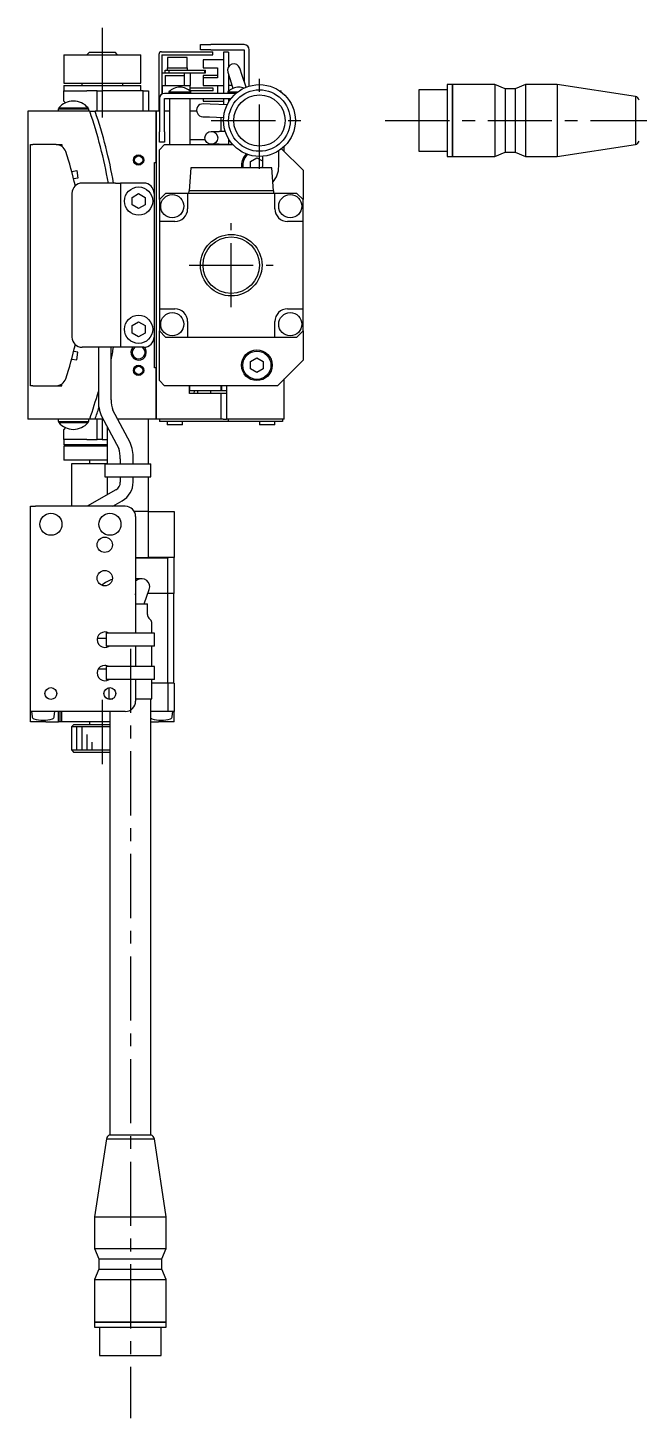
# Model space of a CAD drawing. Extents: x -289 to 423, y 17 to 514.
# Drawn here: x 63.6 to 182.7, y 170.5 to 441.6 of the extents above; entities that cross this region are included whole.
import ezdxf

# ---------------------------------------------------------------- set-up
doc = ezdxf.new("R2010")
doc.units = 0
doc.header["$LTSCALE"] = 10
doc.linetypes.add('CENTER', pattern=[2, 1.25, -0.25, 0.25, -0.25])
doc.layers.add('1', color=7, linetype='CONTINUOUS')

msp = doc.modelspace()

# ---------------------------------------------------------------- linework, layer by layer
at = {"layer": '1', "color": 4, "linetype": 'CENTER'}
for p, q in [((78.058557, 441.560211), (78.058557, 423.53845)), ((108.708557, 414.087062), (108.708557, 432.88706)), ((99.308558, 423.487061), (118.108556, 423.487061)), ((133.234816, 423.487061), (279.29783, 423.487061)), ((103.208557, 387.087061), (103.208557, 403.487061)), ((95.008557, 395.287061), (111.408557, 395.287061)), ((83.558557, 320.537062), (83.558557, 170.537062)), ((78.058557, 310.537062), (78.058557, 295.537062))]:
    msp.add_line(p, q, dxfattribs=at)
at = {"layer": '1', "color": 7, "linetype": 'CONTINUOUS'}
for p, q in [((75.558557, 436.787061), (75.058557, 436.287061)), ((75.558557, 436.787061), (80.558557, 436.787061)), ((81.058557, 436.287061), (80.558557, 436.787061)), ((89.108557, 436.387061), (89.108557, 425.287061)), ((89.108557, 436.387061), (89.108557, 425.287061)), ((89.608557, 436.887061), (94.120184, 436.887061)), ((89.608557, 436.887061), (94.120184, 436.887061)), ((94.120184, 436.887061), (96.017585, 436.887061)), ((94.120184, 436.887061), (96.017585, 436.887061)), ((96.017585, 436.887061), (99.608557, 436.887061)), ((96.017585, 436.887061), (99.608557, 436.887061)), ((97.208557, 437.287061), (97.208557, 438.287061)), ((97.208557, 438.287061), (99.208557, 438.287061)), ((97.208557, 437.287061), (97.208557, 438.287061)), ((97.208557, 438.287061), (99.208557, 438.287061)), ((99.208557, 437.287061), (97.208557, 437.287061)), ((99.208557, 437.287061), (97.208557, 437.287061)), ((105.708557, 438.287061), (99.208557, 438.287061)), ((105.708557, 438.287061), (99.208557, 438.287061)), ((99.208557, 437.287061), (105.708557, 437.287061)), ((99.208557, 437.287061), (105.708557, 437.287061)), ((99.608557, 436.287061), (99.608557, 436.887061)), ((99.608557, 436.287061), (99.608557, 436.887061)), ((101.708557, 436.787061), (101.708557, 428.787061)), ((102.708557, 436.787061), (101.708557, 436.787061)), ((102.708557, 436.787061), (101.708557, 436.787061)), ((101.708557, 436.787061), (101.708557, 428.787061)), ((102.708557, 436.787061), (102.708557, 434.037061)), ((102.708557, 436.787061), (102.708557, 434.037061)), ((105.708557, 437.287061), (105.708557, 431.176779)), ((105.708557, 437.287061), (105.708557, 431.176779)), ((106.708557, 430.195264), (106.708557, 437.287061)), ((106.708557, 430.195264), (106.708557, 437.287061)), ((70.558557, 436.287061), (85.558557, 436.287061)), ((70.558557, 436.287061), (70.558557, 430.787061)), ((85.558557, 430.787061), (85.558557, 436.287061)), ((89.708557, 436.287061), (94.120184, 436.287061)), ((89.708557, 436.287061), (89.708557, 429.287061)), ((89.708557, 436.287061), (94.120184, 436.287061)), ((89.708557, 436.287061), (89.708557, 429.287061)), ((90.708557, 433.787061), (94.708557, 433.787061)), ((90.708557, 433.787061), (90.708557, 433.287061)), ((94.608557, 435.787061), (90.808557, 435.787061)), ((90.808557, 435.787061), (90.808557, 433.787061)), ((94.120184, 436.287061), (96.017585, 436.287061)), ((94.120184, 436.287061), (96.017585, 436.287061)), ((94.608557, 433.787061), (94.608557, 435.787061)), ((94.708557, 433.287061), (94.708557, 433.787061)), ((96.017585, 436.287061), (99.608557, 436.287061)), ((96.017585, 436.287061), (99.608557, 436.287061)), ((101.708557, 435.287061), (97.708557, 435.287061)), ((97.708557, 435.287061), (97.708557, 433.787061)), ((101.708557, 435.287061), (97.708557, 435.287061)), ((97.708557, 435.287061), (97.708557, 433.787061)), ((97.708557, 433.787061), (100.508557, 433.787061)), ((97.708557, 433.787061), (100.508557, 433.787061)), ((100.508557, 433.787061), (100.508557, 431.787061)), ((100.508557, 433.787061), (100.508557, 431.787061)), ((105.360903, 432.246748), (104.897378, 433.673332)), ((89.708557, 432.787061), (94.062432, 432.787061)), ((89.708557, 432.787061), (94.062432, 432.787061)), ((90.308557, 432.287061), (94.108557, 432.287061)), ((90.308557, 432.287061), (94.108557, 432.287061)), ((90.308557, 432.287061), (90.308557, 430.287061)), ((90.308557, 432.287061), (90.308557, 430.287061)), ((90.360567, 432.787061), (90.360567, 433.287061)), ((90.360567, 433.287061), (91.093768, 433.287061)), ((91.093768, 432.787061), (91.093768, 433.287061)), ((91.093768, 433.287061), (98.055421, 433.287061)), ((94.062432, 432.787061), (94.130131, 432.787061)), ((94.062432, 432.787061), (94.062432, 432.287061)), ((94.062432, 432.787061), (94.062432, 432.287061)), ((94.062432, 432.787061), (94.130131, 432.787061)), ((94.108557, 430.287061), (94.108557, 432.287061)), ((94.108557, 430.287061), (94.108557, 432.287061)), ((94.130131, 432.787061), (98.055421, 432.787061)), ((95.208557, 432.787061), (95.208557, 430.287061)), ((95.208557, 432.787061), (95.208557, 430.287061)), ((97.708557, 432.287061), (97.708557, 431.787061)), ((97.708557, 432.287061), (97.708557, 431.787061)), ((100.508557, 432.287061), (97.708557, 432.287061)), ((100.508557, 432.287061), (97.708557, 432.287061)), ((97.708557, 431.787061), (97.708557, 430.287061)), ((100.508557, 431.787061), (97.708557, 431.787061)), ((97.708557, 431.787061), (97.708557, 430.287061)), ((100.508557, 431.787061), (97.708557, 431.787061)), ((98.055421, 432.787061), (98.055421, 433.287061)), ((98.055421, 433.287061), (98.212214, 433.287061)), ((98.055421, 432.787061), (98.212214, 432.787061)), ((98.212214, 432.787061), (98.212214, 433.287061)), ((102.519737, 432.90079), (102.983262, 431.474205)), ((102.708557, 432.31966), (102.708557, 429.223129)), ((102.708557, 432.31966), (102.708557, 429.223129)), ((102.983262, 431.474205), (103.543036, 429.751398)), ((106.096891, 429.981611), (105.360903, 432.246748)), ((70.558557, 430.787061), (85.558557, 430.787061)), ((70.558557, 430.287061), (85.558557, 430.287061)), ((70.558557, 430.287061), (70.558557, 429.287061)), ((70.558557, 427.287061), (70.558557, 429.287061)), ((70.558557, 429.287061), (75.058557, 429.287061)), ((74.058557, 430.787061), (74.058557, 430.287061)), ((77.058557, 429.287061), (75.058557, 429.287061)), ((77.058557, 425.287061), (77.058557, 429.287061)), ((77.058557, 429.287061), (78.058557, 429.287061)), ((78.058557, 429.287061), (78.058557, 425.287061)), ((86.058557, 429.287061), (78.058557, 429.287061)), ((82.058557, 430.287061), (82.058557, 430.787061)), ((85.558557, 429.287061), (85.558557, 430.287061)), ((86.058557, 425.287061), (86.058557, 429.287061)), ((86.058557, 429.287061), (87.058557, 429.287061)), ((87.058557, 429.287061), (87.058557, 425.287061)), ((89.708557, 430.287061), (89.758557, 430.287061)), ((89.708557, 430.287061), (89.758557, 430.287061)), ((89.708557, 429.287061), (89.708557, 428.653086)), ((89.708557, 429.287061), (89.708557, 428.653086)), ((89.758557, 430.287061), (95.208557, 430.287061)), ((89.758557, 430.287061), (95.208557, 430.287061)), ((89.758557, 430.287061), (89.758557, 428.68009)), ((89.758557, 430.287061), (89.758557, 428.68009)), ((104.135813, 428.787061), (90.208557, 428.787061)), ((104.135813, 428.787061), (90.208557, 428.787061)), ((91.058557, 429.079309), (95.358557, 429.079309)), ((91.058557, 429.079309), (95.358557, 429.079309)), ((91.058557, 429.079309), (91.058557, 428.787061)), ((91.058557, 429.079309), (91.058557, 428.787061)), ((95.208557, 429.223129), (95.208557, 430.287061)), ((95.208557, 429.223129), (95.208557, 430.287061)), ((99.708557, 429.787061), (95.208557, 429.787061)), ((99.708557, 429.287061), (95.208557, 429.287061)), ((95.358557, 428.787061), (95.358557, 429.079309)), ((95.358557, 428.787061), (95.358557, 429.079309)), ((97.708557, 430.287061), (101.708557, 430.287061)), ((97.708557, 430.287061), (101.708557, 430.287061)), ((99.708557, 429.287061), (99.708557, 429.787061)), ((100.508557, 430.287061), (100.508557, 428.787061)), ((100.508557, 430.287061), (100.508557, 428.787061)), ((102.558557, 429.079309), (104.498242, 429.079309)), ((102.558557, 429.079309), (104.498242, 429.079309)), ((102.558557, 429.079309), (102.558557, 428.787061)), ((102.558557, 429.079309), (102.558557, 428.787061)), ((103.368989, 430.287061), (102.708557, 430.287061)), ((103.368989, 430.287061), (102.708557, 430.287061)), ((112.627739, 429.287061), (112.958557, 429.287061)), ((112.627739, 429.287061), (112.958557, 429.287061)), ((112.958557, 429.049209), (112.958557, 429.287061)), ((112.958557, 429.049209), (112.958557, 429.287061)), ((139.773325, 429.487059), (139.773325, 417.487063)), ((145.273326, 429.487059), (139.773325, 429.487059)), ((145.273326, 430.48706), (145.273326, 416.487062)), ((146.273328, 430.48706), (145.273326, 430.48706)), ((146.273328, 430.48706), (146.273328, 416.487062)), ((146.323328, 430.48706), (146.273328, 430.43706)), ((146.323328, 430.48706), (146.323328, 416.487062)), ((154.580328, 430.48706), (146.323328, 430.48706)), ((154.580328, 430.48706), (154.580328, 416.487062)), ((156.580328, 429.637061), (154.580328, 430.48706)), ((156.580328, 429.637061), (156.580328, 417.337061)), ((158.580328, 429.637061), (156.580328, 429.637061)), ((160.580328, 430.48706), (158.580328, 429.637061)), ((158.580328, 429.637061), (158.580328, 417.337061)), ((160.580328, 430.48706), (160.580328, 416.487062)), ((166.773327, 430.48706), (160.580328, 430.48706)), ((166.773327, 430.48706), (166.773327, 416.487062)), ((182.00731, 428.171387), (166.773327, 430.48706)), ((69.448557, 425.787061), (75.448557, 425.787061)), ((69.448557, 425.787061), (69.448557, 425.287061)), ((69.448557, 425.787061), (69.448557, 425.287061)), ((69.448557, 425.787061), (69.448557, 425.287061)), ((69.448558, 425.787061), (69.448558, 425.287061)), ((69.598557, 425.946616), (75.298557, 425.946616)), ((69.598557, 425.946616), (69.598557, 425.787061)), ((69.598557, 425.946616), (69.598557, 425.787061)), ((69.598557, 425.946616), (69.598557, 425.787061)), ((69.598558, 425.946616), (69.598558, 425.787061)), ((70.558557, 427.287061), (70.898772, 426.946847)), ((75.298557, 425.787061), (75.298557, 425.946616)), ((75.298558, 425.787061), (75.298558, 425.946616)), ((75.448557, 425.287061), (75.448557, 425.787061)), ((75.448558, 425.287061), (75.448558, 425.787061)), ((89.208557, 427.787061), (89.208557, 421.287061)), ((89.208557, 427.787061), (89.208557, 421.287061)), ((90.208557, 421.287061), (90.208557, 427.787061)), ((90.208557, 421.287061), (90.208557, 427.787061)), ((90.208557, 427.787061), (103.184973, 427.787061)), ((90.208557, 427.787061), (103.184973, 427.787061)), ((91.208557, 427.787061), (91.208557, 418.787061)), ((95.208557, 418.787061), (95.208557, 427.787061)), ((97.708557, 427.787061), (97.708557, 427.287061)), ((97.708557, 427.787061), (97.708557, 427.287061)), ((97.708557, 427.287061), (101.708557, 427.287061)), ((97.708557, 427.287061), (101.708557, 427.287061)), ((99.093384, 426.689464), (97.752182, 426.7363)), ((102.425538, 426.573102), (99.093384, 426.689464)), ((101.708557, 427.787061), (101.708557, 426.59814)), ((101.708557, 427.787061), (101.708557, 426.59814)), ((102.708557, 427.787061), (102.708557, 427.09261)), ((182.00731, 428.171387), (182.00731, 418.802736)), ((63.558557, 425.287061), (63.558557, 418.287066)), ((75.629817, 425.287061), (63.558557, 425.287061)), ((75.629817, 425.287061), (76.686962, 425.287061)), ((88.558557, 425.287061), (76.686962, 425.287061)), ((88.558557, 422.287061), (88.558557, 425.287061)), ((89.208557, 425.287061), (88.558557, 425.287061)), ((88.558557, 425.287061), (88.558557, 422.287061)), ((91.208557, 425.287061), (90.208557, 425.287061)), ((96.474661, 425.287061), (95.208557, 425.287061)), ((97.664933, 424.237823), (99.006136, 424.190987)), ((99.006136, 424.190987), (101.735068, 424.09569)), ((101.279646, 421.358835), (101.279646, 424.111594)), ((88.558557, 418.287061), (88.558557, 422.287061)), ((88.558557, 422.287061), (88.558557, 418.287061)), ((89.208557, 419.287061), (89.208557, 421.287061)), ((89.208557, 419.287061), (89.208557, 421.287061)), ((90.208557, 421.287061), (90.208557, 419.287061)), ((90.208557, 421.287061), (90.208557, 419.287061)), ((99.330168, 421.358835), (100.830168, 421.358835)), ((102.039926, 421.358835), (100.830168, 421.358835)), ((63.558557, 418.287066), (63.558557, 409.787066)), ((64.058557, 371.787061), (64.058557, 418.787061)), ((64.058557, 418.787061), (64.558557, 418.787061)), ((64.058557, 371.787061), (64.058557, 418.787061)), ((64.058557, 418.787061), (64.558557, 418.787061)), ((69.070184, 418.787061), (64.558557, 418.787061)), ((69.070184, 418.787061), (64.558557, 418.787061)), ((69.070184, 418.787061), (70.158557, 418.787061)), ((69.070184, 418.787061), (70.158557, 418.787061)), ((70.158557, 418.787061), (70.158557, 418.46499)), ((70.158557, 418.787061), (70.158557, 418.46499)), ((88.558557, 415.287061), (88.558557, 418.287061)), ((88.558557, 418.287061), (88.558557, 415.287061)), ((90.208557, 419.287061), (89.208557, 419.287061)), ((90.208557, 419.287061), (89.208557, 419.287061)), ((90.208557, 418.787061), (89.208557, 417.787061)), ((89.208557, 408.087061), (89.208557, 417.787061)), ((90.208557, 418.787061), (103.521074, 418.787061)), ((95.208557, 419.787061), (98.122294, 419.787061)), ((98.136735, 419.737061), (95.208557, 419.737061)), ((100.830168, 418.858835), (99.330168, 418.858835)), ((100.830168, 418.858835), (102.708557, 418.858835)), ((101.229635, 418.787061), (101.229635, 418.858835)), ((101.292518, 418.858835), (101.292518, 418.787061)), ((102.314235, 418.858835), (102.314235, 418.787061)), ((102.708557, 419.881512), (102.708557, 418.787061)), ((112.473098, 414.53559), (112.473098, 417.585517)), ((117.208557, 413.787061), (113.021804, 417.973814)), ((113.558557, 417.437061), (113.558557, 418.439538)), ((139.773325, 417.487063), (145.273326, 417.487063)), ((166.773327, 416.487062), (182.00731, 418.802736)), ((88.258557, 415.287061), (88.558557, 415.287061)), ((88.258557, 375.287061), (88.258557, 415.287061)), ((88.558557, 415.287061), (88.558557, 412.787056)), ((106.958557, 415.508749), (108.208557, 416.230437)), ((106.958557, 414.287061), (106.958557, 415.508749)), ((108.208557, 416.230437), (109.273098, 415.615824)), ((109.273098, 416.509864), (109.273098, 414.53559)), ((145.273326, 416.487062), (146.273328, 416.487062)), ((146.273328, 416.537062), (146.323328, 416.487062)), ((146.323328, 416.487062), (154.580328, 416.487062)), ((154.580328, 416.487062), (156.580328, 417.337061)), ((156.580328, 417.337061), (158.580328, 417.337061)), ((158.580328, 417.337061), (160.580328, 416.487062)), ((160.580328, 416.487062), (166.773327, 416.487062)), ((72.125667, 413.581478), (73.094839, 413.717686)), ((73.303599, 412.232284), (72.504513, 412.119979)), ((73.094839, 413.717686), (73.303599, 412.232284)), ((73.094839, 413.717686), (73.303599, 412.232284)), ((88.558557, 412.787056), (88.558557, 409.787066)), ((95.308191, 414.287061), (94.993521, 409.787061)), ((111.108923, 414.287061), (95.308191, 414.287061)), ((111.423594, 409.787061), (111.108923, 414.287061)), ((117.208557, 413.787061), (117.208557, 408.087061)), ((63.558557, 409.787066), (63.558557, 377.787066)), ((72.158557, 409.287061), (72.158557, 381.287061)), ((72.158557, 409.287061), (72.158557, 381.287061)), ((80.658557, 411.287061), (74.158557, 411.287061)), ((80.658557, 411.287061), (74.158557, 411.287061)), ((80.658557, 411.287061), (81.658557, 411.287061)), ((80.658557, 411.287061), (81.658557, 411.287061)), ((81.658557, 411.287061), (81.658557, 379.287061)), ((86.158557, 411.287061), (81.658557, 411.287061)), ((81.658557, 411.287061), (81.658557, 379.287061)), ((86.158557, 411.287061), (81.658557, 411.287061)), ((88.158557, 409.287061), (88.158557, 381.287061)), ((88.158557, 409.287061), (88.158557, 381.287061)), ((88.558557, 409.787066), (88.558557, 380.787056)), ((90.408557, 409.287061), (89.208557, 408.087061)), ((94.708557, 409.287061), (90.408557, 409.287061)), ((94.708557, 409.287061), (94.708557, 406.287061)), ((111.708557, 409.287061), (94.708557, 409.287061)), ((94.958557, 409.287061), (94.993521, 409.787061)), ((111.423594, 409.787061), (94.993521, 409.787061)), ((111.423594, 409.787061), (111.458557, 409.287061)), ((111.708557, 406.287061), (111.708557, 409.287061)), ((116.008557, 409.287061), (111.708557, 409.287061)), ((117.208557, 408.087061), (116.008557, 409.287061)), ((83.908557, 408.508749), (85.158557, 409.230437)), ((83.908557, 408.508749), (85.158557, 409.230437)), ((83.908557, 407.065373), (83.908557, 408.508749)), ((83.908557, 407.065373), (83.908557, 408.508749)), ((85.158557, 406.343685), (83.908557, 407.065373)), ((85.158557, 406.343685), (83.908557, 407.065373)), ((85.158557, 409.230437), (86.408557, 408.508749)), ((85.158557, 409.230437), (86.408557, 408.508749)), ((86.408557, 407.065373), (85.158557, 406.343685)), ((86.408557, 407.065373), (85.158557, 406.343685)), ((86.408557, 408.508749), (86.408557, 407.065373)), ((86.408557, 408.508749), (86.408557, 407.065373)), ((89.208557, 408.087061), (89.208557, 403.787061)), ((117.208557, 403.787061), (117.208557, 408.087061)), ((89.208557, 403.787061), (89.208557, 386.787061)), ((92.208557, 403.787061), (89.208557, 403.787061)), ((117.208557, 403.787061), (114.208557, 403.787061)), ((117.208557, 386.787061), (117.208557, 403.787061)), ((89.208557, 386.787061), (92.208557, 386.787061)), ((89.208557, 386.787061), (89.208557, 382.487061)), ((114.208557, 386.787061), (117.208557, 386.787061)), ((117.208557, 382.487061), (117.208557, 386.787061)), ((83.908557, 383.508749), (85.158557, 384.230437)), ((83.908557, 383.508749), (85.158557, 384.230437)), ((83.908557, 382.065373), (83.908557, 383.508749)), ((83.908557, 382.065373), (83.908557, 383.508749)), ((85.158557, 384.230437), (86.408557, 383.508749)), ((85.158557, 384.230437), (86.408557, 383.508749)), ((86.408557, 383.508749), (86.408557, 382.065373)), ((86.408557, 383.508749), (86.408557, 382.065373)), ((89.208557, 382.487061), (90.408557, 381.287061)), ((89.208557, 372.787061), (89.208557, 382.487061)), ((94.708557, 384.287061), (94.708557, 381.287061)), ((111.708557, 381.287061), (111.708557, 384.287061)), ((116.008557, 381.287061), (117.208557, 382.487061)), ((117.208557, 382.487061), (117.208557, 376.787061)), ((85.158557, 381.343685), (83.908557, 382.065373)), ((85.158557, 381.343685), (83.908557, 382.065373)), ((86.408557, 382.065373), (85.158557, 381.343685)), ((86.408557, 382.065373), (85.158557, 381.343685)), ((88.558557, 380.787056), (88.558557, 377.787066)), ((90.408557, 381.287061), (94.708557, 381.287061)), ((94.708557, 381.287061), (111.708557, 381.287061)), ((111.708557, 381.287061), (116.008557, 381.287061)), ((63.558557, 377.787066), (63.558557, 368.287066)), ((72.125667, 376.992645), (73.094839, 376.856436)), ((73.303599, 378.341838), (72.504513, 378.454143)), ((73.094839, 376.856436), (73.303599, 378.341838)), ((73.094839, 376.856436), (73.303599, 378.341838)), ((80.658557, 379.287061), (74.158557, 379.287061)), ((80.658557, 379.287061), (74.158557, 379.287061)), ((77.308557, 379.287061), (77.308557, 369.019112)), ((79.808557, 369.019112), (79.808557, 379.287061)), ((81.658557, 379.287061), (80.658557, 379.287061)), ((81.658557, 379.287061), (80.658557, 379.287061)), ((86.158557, 379.287061), (81.658557, 379.287061)), ((86.158557, 379.287061), (81.658557, 379.287061)), ((88.558557, 377.787066), (88.558557, 375.287061)), ((106.958557, 376.508749), (108.208557, 377.230437)), ((108.208557, 377.230437), (109.458557, 376.508749)), ((112.208557, 371.787061), (117.208557, 376.787061)), ((88.558557, 375.287061), (88.258557, 375.287061)), ((88.558557, 372.287061), (88.558557, 375.287061)), ((88.558557, 375.287061), (88.558557, 372.287061)), ((106.958557, 375.065373), (106.958557, 376.508749)), ((108.208557, 374.343685), (106.958557, 375.065373)), ((109.458557, 375.065373), (108.208557, 374.343685)), ((109.458557, 376.508749), (109.458557, 375.065373)), ((64.558557, 371.787061), (64.058557, 371.787061)), ((64.558557, 371.787061), (64.058557, 371.787061)), ((64.558557, 371.787061), (69.070184, 371.787061)), ((64.558557, 371.787061), (69.070184, 371.787061)), ((69.070184, 371.787061), (70.158557, 371.787061)), ((69.070184, 371.787061), (70.158557, 371.787061)), ((70.158557, 371.787061), (70.158557, 372.109133)), ((70.158557, 371.787061), (70.158557, 372.109133)), ((88.558557, 368.287061), (88.558557, 372.287061)), ((88.558557, 372.287061), (88.558557, 368.287061)), ((89.208557, 372.787061), (90.208557, 371.787061)), ((112.208557, 371.787061), (90.208557, 371.787061)), ((95.058216, 370.287061), (95.058216, 371.787061)), ((95.071775, 370.788956), (95.071775, 371.787061)), ((95.108205, 371.787061), (95.108205, 370.837061)), ((101.229635, 370.837061), (101.229635, 371.787061)), ((101.292518, 371.787061), (101.292518, 370.78872)), ((102.314235, 371.787061), (102.314235, 365.287061)), ((113.558557, 365.287061), (113.558557, 373.137061)), ((101.279646, 370.287061), (95.058216, 370.287061)), ((95.071775, 370.788956), (95.108205, 370.837061)), ((101.292959, 370.787061), (95.072308, 370.787061)), ((95.108205, 370.837061), (101.229635, 370.837061)), ((95.965989, 370.787061), (95.946738, 370.287061)), ((96.713314, 370.287061), (96.696512, 370.787061)), ((99.208557, 370.287061), (99.208557, 370.787061)), ((101.292518, 370.78872), (101.229635, 370.837061)), ((101.279646, 365.287061), (101.279646, 370.287061)), ((102.314235, 370.287061), (101.279646, 370.287061)), ((102.314235, 370.787061), (101.292959, 370.787061)), ((63.558557, 368.287066), (63.558557, 365.287061)), ((83.478967, 360.742951), (80.124153, 367.0109)), ((88.558557, 365.287061), (88.558557, 368.287061)), ((88.558557, 368.287061), (88.558557, 365.287061)), ((75.629817, 365.287061), (63.558557, 365.287061)), ((69.448557, 365.287061), (69.448557, 364.787061)), ((69.448557, 365.287061), (69.448557, 364.787061)), ((69.448557, 365.287061), (69.448557, 364.787061)), ((69.448557, 365.287061), (69.448557, 364.787061)), ((69.448557, 364.787061), (75.448557, 364.787061)), ((69.598557, 364.787061), (69.598557, 364.627506)), ((69.598557, 364.787061), (69.598557, 364.627506)), ((69.598557, 364.787061), (69.598557, 364.627506)), ((69.598557, 364.787061), (69.598557, 364.627506)), ((69.598557, 364.627506), (75.298557, 364.627506)), ((70.898771, 363.627275), (70.558557, 363.287061)), ((70.558557, 361.287061), (70.558557, 363.287061)), ((75.298557, 364.627506), (75.298557, 364.787061)), ((75.298557, 364.627506), (75.298557, 364.787061)), ((75.448557, 364.787061), (75.448557, 365.287061)), ((75.448557, 364.787061), (75.448557, 365.287061)), ((76.686962, 365.287061), (75.629817, 365.287061)), ((78.211238, 365.287061), (76.686962, 365.287061)), ((77.058557, 361.287061), (77.058557, 365.287061)), ((77.920012, 365.831171), (81.274826, 359.563222)), ((78.058557, 365.287061), (78.058557, 361.287061)), ((79.058557, 363.703976), (79.058557, 356.537061)), ((88.558557, 365.287061), (81.046809, 365.287061)), ((87.058557, 356.537061), (87.058557, 365.287061)), ((101.279646, 365.287061), (88.558557, 365.287061)), ((89.208557, 365.287061), (89.208557, 364.787061)), ((89.208557, 365.287061), (89.208557, 364.787061)), ((91.208557, 364.787061), (89.208557, 364.787061)), ((91.208557, 364.787061), (89.208557, 364.787061)), ((90.708557, 364.787061), (90.708557, 364.187061)), ((90.708557, 364.787061), (90.708557, 364.187061)), ((92.208557, 364.187061), (90.708557, 364.187061)), ((92.208557, 364.187061), (90.708557, 364.187061)), ((100.494066, 364.787061), (91.208557, 364.787061)), ((100.494066, 364.787061), (91.208557, 364.787061)), ((93.708557, 364.187061), (92.208557, 364.187061)), ((93.708557, 364.187061), (92.208557, 364.187061)), ((93.708557, 364.187061), (93.708557, 364.787061)), ((93.708557, 364.187061), (93.708557, 364.787061)), ((102.438162, 364.787061), (100.494066, 364.787061)), ((102.438162, 364.787061), (100.494066, 364.787061)), ((101.63214, 365.287061), (101.279646, 365.287061)), ((101.63214, 365.287061), (102.314235, 365.287061)), ((101.63214, 365.287061), (102.314235, 365.287061)), ((113.558557, 365.287061), (102.314235, 365.287061)), ((102.605063, 364.787061), (102.438162, 364.787061)), ((102.605063, 364.787061), (102.438162, 364.787061)), ((102.605063, 365.287061), (102.605063, 364.787061)), ((102.605063, 365.287061), (102.605063, 364.787061)), ((104.605063, 364.787061), (102.605063, 364.787061)), ((104.605063, 364.787061), (102.605063, 364.787061)), ((111.208557, 364.787061), (104.605063, 364.787061)), ((111.208557, 364.787061), (104.605063, 364.787061)), ((108.708557, 364.787061), (108.708557, 364.187061)), ((108.708557, 364.787061), (108.708557, 364.187061)), ((110.208557, 364.187061), (108.708557, 364.187061)), ((110.208557, 364.187061), (108.708557, 364.187061)), ((111.708557, 364.187061), (110.208557, 364.187061)), ((111.708557, 364.187061), (110.208557, 364.187061)), ((113.208557, 364.787061), (111.208557, 364.787061)), ((113.208557, 364.787061), (111.208557, 364.787061)), ((111.708557, 364.187061), (111.708557, 364.787061)), ((111.708557, 364.187061), (111.708557, 364.787061)), ((113.208557, 365.287061), (113.208557, 364.787061)), ((113.208557, 365.287061), (113.208557, 364.787061)), ((75.058557, 361.287061), (70.558557, 361.287061)), ((70.558557, 361.287061), (70.558557, 360.287061)), ((75.058557, 361.287061), (77.058557, 361.287061)), ((78.058557, 361.287061), (77.058557, 361.287061)), ((78.058557, 361.287061), (79.058557, 361.287061)), ((78.058557, 360.287061), (70.558557, 360.287061)), ((78.058557, 359.987061), (70.558557, 359.987061)), ((70.558557, 359.987061), (70.558557, 357.287061)), ((74.058557, 360.287061), (74.058557, 359.987061)), ((79.058557, 360.287061), (78.058557, 360.287061)), ((79.058557, 359.987061), (78.058557, 359.987061)), ((78.058557, 357.287061), (70.558557, 357.287061)), ((78.058557, 356.587061), (72.058557, 356.587061)), ((72.058557, 356.587061), (72.058557, 348.287061)), ((75.558557, 357.287061), (75.558557, 356.587061)), ((79.058557, 357.287061), (78.058557, 357.287061)), ((79.058557, 356.587061), (78.058557, 356.587061)), ((78.558557, 356.537061), (79.20593, 356.537061)), ((78.558557, 356.537061), (79.058557, 356.537061)), ((78.558557, 356.537061), (78.558557, 354.037061)), ((79.058557, 356.537061), (79.634, 356.537061)), ((79.058557, 356.537061), (79.634, 356.537061)), ((79.20593, 356.537061), (81.560313, 356.537061)), ((79.634, 356.537061), (81.590422, 356.537061)), ((81.560313, 356.537061), (84.556801, 356.537061)), ((81.590422, 357.55501), (81.590422, 356.537061)), ((81.590422, 356.537061), (82.94949, 356.537061)), ((82.94949, 356.537061), (84.128732, 356.537061)), ((84.090422, 356.537061), (84.090422, 357.55501)), ((84.128732, 356.537061), (86.483115, 356.537061)), ((84.556801, 356.537061), (86.911185, 356.537061)), ((86.483115, 356.537061), (87.058557, 356.537061)), ((86.483115, 356.537061), (87.058557, 356.537061)), ((86.911185, 356.537061), (87.558557, 356.537061)), ((87.058557, 356.537061), (87.558557, 356.537061)), ((87.558557, 354.037061), (87.558557, 356.537061)), ((78.558557, 354.037061), (79.20593, 354.037061)), ((79.058557, 354.037061), (79.058557, 350.546976)), ((79.20593, 354.037061), (81.560313, 354.037061)), ((81.560313, 354.037061), (84.556801, 354.037061)), ((81.590422, 354.037061), (81.590422, 353.019112)), ((84.090422, 353.019112), (84.090422, 354.037061)), ((84.556801, 354.037061), (86.911185, 354.037061)), ((86.911185, 354.037061), (87.558557, 354.037061)), ((87.058557, 347.287061), (87.058557, 354.037061)), ((80.715422, 351.503567), (75.14427, 348.287061)), ((64.058557, 308.287061), (64.058557, 348.287061)), ((64.058557, 348.287061), (65.058557, 348.287061)), ((64.058557, 308.287061), (64.058557, 348.287061)), ((64.058557, 348.287061), (65.058557, 348.287061)), ((82.558557, 348.287061), (65.058557, 348.287061)), ((82.558557, 348.287061), (65.058557, 348.287061)), ((80.14427, 348.287061), (81.965422, 349.338504)), ((87.058557, 347.287061), (84.290608, 347.287061)), ((87.058557, 338.287061), (87.058557, 347.287061)), ((87.058557, 347.287061), (92.058557, 347.287061)), ((92.058557, 347.287061), (92.058557, 338.287061)), ((84.558557, 346.287061), (84.558557, 323.537061)), ((84.558557, 346.287061), (84.558557, 323.537061)), ((84.558557, 338.287061), (87.058557, 338.287061)), ((90.858557, 338.187061), (84.558557, 338.187061)), ((92.058557, 338.287061), (87.058557, 338.287061)), ((90.958557, 338.287061), (90.858557, 338.187061)), ((90.858557, 331.287061), (90.858557, 338.187061)), ((92.058557, 338.237061), (92.008557, 338.287061)), ((92.058557, 331.287061), (92.058557, 338.237061)), ((84.558557, 334.187061), (85.723098, 334.187061)), ((84.608439, 330.742145), (84.558946, 331.211539)), ((84.608439, 329.287061), (84.608439, 330.742145)), ((86.224652, 329.286984), (87.226606, 332.039829)), ((90.858557, 331.287061), (86.952621, 331.287061)), ((90.817136, 331.287061), (90.817136, 313.787061)), ((92.058557, 331.287061), (90.858557, 331.287061)), ((91.958557, 331.287061), (91.958557, 313.787061)), ((84.558557, 329.287061), (86.858557, 329.287061)), ((86.858557, 327.201278), (86.858557, 329.287061)), ((87.465664, 326.179958), (87.151451, 326.494171)), ((87.758557, 323.537061), (87.758557, 325.472851)), ((77.088863, 322.587061), (78.858557, 322.587061)), ((78.86142, 323.537065), (78.858557, 323.537065)), ((78.858557, 323.537065), (78.858557, 321.037065)), ((79.024531, 323.537065), (78.86142, 323.537065)), ((80.023922, 323.537061), (79.024531, 323.537061)), ((79.358557, 323.555919), (79.358557, 323.537061)), ((84.482318, 323.537065), (80.023922, 323.537061)), ((86.214369, 323.537065), (84.482318, 323.537065)), ((87.628877, 323.537065), (86.214369, 323.537065)), ((88.258557, 323.537065), (87.628877, 323.537065)), ((88.258557, 321.037065), (88.258557, 323.537065)), ((78.86142, 321.037065), (78.858557, 321.037065)), ((79.024531, 321.037065), (78.86142, 321.037065)), ((80.023922, 321.037061), (79.024531, 321.037061)), ((79.267389, 320.965561), (79.259624, 321.036825)), ((79.358557, 321.037061), (79.358557, 321.018203)), ((84.482318, 321.037065), (80.023922, 321.037061)), ((86.214369, 321.037065), (84.482318, 321.037065)), ((84.558557, 321.037065), (84.558557, 317.037061)), ((84.558557, 321.037061), (84.558557, 317.037061)), ((87.628877, 321.037065), (86.214369, 321.037065)), ((88.258557, 321.037065), (87.628877, 321.037065)), ((87.758557, 317.037061), (87.758557, 321.037061)), ((77.2897, 316.587061), (78.858557, 316.587061)), ((78.86142, 317.037065), (78.858557, 317.037065)), ((78.858557, 317.037065), (78.858557, 314.537065)), ((78.86142, 314.537065), (78.858557, 314.537065)), ((79.024531, 317.037065), (78.86142, 317.037065)), ((79.024531, 314.537065), (78.86142, 314.537065)), ((80.023922, 317.037061), (79.024531, 317.037061)), ((80.023922, 314.537061), (79.024531, 314.537061)), ((79.358557, 317.055919), (79.358557, 317.037061)), ((79.358557, 314.537061), (79.358557, 314.518203)), ((84.482318, 317.037065), (80.023922, 317.037061)), ((84.482318, 314.537065), (80.023922, 314.537061)), ((86.214368, 317.037065), (84.482318, 317.037065)), ((86.214369, 314.537065), (84.482318, 314.537065)), ((84.558557, 314.537065), (84.558557, 310.287061)), ((84.558557, 314.537061), (84.558557, 310.287061)), ((87.628877, 317.037065), (86.214368, 317.037065)), ((87.628877, 314.537065), (86.214369, 314.537065)), ((88.258557, 317.037065), (87.628877, 317.037065)), ((88.258557, 314.537065), (87.628877, 314.537065)), ((87.758557, 310.787065), (87.758557, 314.537061)), ((88.258557, 314.537065), (88.258557, 317.037065)), ((79.358557, 312.919536), (79.358557, 310.787065)), ((90.858557, 313.787061), (87.758557, 313.787061)), ((90.858557, 313.787061), (90.858557, 308.287061)), ((92.058557, 313.787061), (90.858557, 313.787061)), ((92.058557, 313.787061), (92.058557, 308.287061)), ((79.358557, 310.787065), (80.126454, 310.787065)), ((79.558557, 310.787065), (79.558557, 310.637061)), ((84.558557, 310.787065), (87.758557, 310.787065)), ((87.558557, 225.744721), (87.558557, 310.787065)), ((65.058557, 308.287061), (64.058557, 308.287061)), ((64.058557, 306.287061), (64.058557, 308.287061)), ((65.058557, 308.287061), (64.058557, 308.287061)), ((67.058557, 306.287061), (64.058557, 306.287061)), ((64.308557, 308.287061), (64.394758, 307.301781)), ((82.558557, 308.287061), (65.058557, 308.287061)), ((82.558557, 308.287061), (65.058557, 308.287061)), ((67.058557, 306.287061), (69.558557, 306.287061)), ((68.722356, 307.301781), (68.808557, 308.287061)), ((69.558557, 306.287061), (69.558557, 308.287061)), ((69.843521, 306.287061), (69.558557, 306.287061)), ((69.808557, 308.287061), (69.808557, 306.587061)), ((69.808557, 306.587061), (69.843521, 306.587061)), ((69.843521, 306.287061), (69.843521, 306.587061)), ((70.158191, 306.287061), (69.843521, 306.287061)), ((70.158191, 308.287061), (70.158191, 306.287061)), ((79.558557, 306.287061), (70.158191, 306.287061)), ((75.558557, 306.287061), (75.558557, 305.787061)), ((79.558557, 308.287061), (79.558557, 225.744721)), ((90.858557, 308.287061), (87.558557, 308.287061)), ((87.558557, 306.287061), (89.058557, 306.287061)), ((92.058557, 306.287061), (89.058557, 306.287061)), ((92.058557, 308.287061), (90.858557, 308.287061)), ((91.722356, 307.301781), (91.808557, 308.287061)), ((92.058557, 306.287061), (92.058557, 308.287061)), ((72.558557, 305.787061), (72.058557, 305.287061)), ((79.558557, 305.287061), (72.058557, 305.287061)), ((72.058557, 305.287061), (72.058557, 300.787061)), ((72.558557, 305.787061), (79.558557, 305.787061)), ((72.058557, 300.787061), (79.558557, 300.787061)), ((72.058557, 300.787061), (72.558557, 300.287061)), ((79.558557, 300.287061), (72.558557, 300.287061)), ((78.874232, 225.021047), (76.558558, 209.787065)), ((78.874232, 225.021047), (83.558557, 225.021047)), ((79.558557, 225.744721), (83.558557, 225.744721)), ((83.558557, 225.744721), (87.558557, 225.744721)), ((83.558557, 225.021047), (88.242883, 225.021047)), ((90.558556, 209.787065), (88.242883, 225.021047)), ((76.558558, 209.787065), (83.558557, 209.787065)), ((76.558558, 209.787065), (76.558558, 203.594066)), ((83.558557, 209.787065), (90.558556, 209.787065)), ((90.558556, 203.594066), (90.558556, 209.787065)), ((76.558558, 203.594066), (83.558557, 203.594066)), ((76.558558, 203.594066), (77.408557, 201.594066)), ((83.558557, 203.594066), (90.558556, 203.594066)), ((89.708557, 201.594066), (90.558556, 203.594066)), ((77.408557, 201.594066), (83.558557, 201.594066)), ((77.408557, 201.594066), (77.408557, 199.594066)), ((83.558557, 201.594066), (89.708557, 201.594066)), ((89.708557, 199.594066), (89.708557, 201.594066)), ((77.408557, 199.594066), (76.558558, 197.594066)), ((77.408557, 199.594066), (83.558557, 199.594066)), ((83.558557, 199.594066), (89.708557, 199.594066)), ((90.558556, 197.594066), (89.708557, 199.594066)), ((76.558558, 197.594066), (83.558557, 197.594066)), ((76.558558, 197.594066), (76.558558, 189.337066)), ((83.558557, 197.594066), (90.558556, 197.594066)), ((90.558556, 189.337066), (90.558556, 197.594066)), ((76.558558, 189.337066), (83.558557, 189.337066)), ((76.558558, 189.337066), (76.608558, 189.287066)), ((76.558558, 189.287066), (83.558557, 189.287066)), ((76.558558, 189.287066), (76.558558, 188.287064)), ((76.558558, 188.287064), (83.558557, 188.287064)), ((77.558559, 188.287064), (77.558559, 182.787063)), ((83.558557, 189.337066), (90.558556, 189.337066)), ((83.558557, 189.287066), (90.558556, 189.287066)), ((83.558557, 188.287064), (90.558556, 188.287064)), ((89.558555, 182.787063), (89.558555, 188.287064)), ((90.508556, 189.287066), (90.558556, 189.337066)), ((90.558556, 188.287064), (90.558556, 189.287066)), ((77.558559, 182.787063), (83.558557, 182.787063)), ((83.558557, 182.787063), (89.558555, 182.787063))]:
    msp.add_line(p, q, dxfattribs=at)
at = {"layer": '1', "color": 9, "linetype": 'CONTINUOUS'}
for p, q in [((99.208552, 370.287061), (99.208552, 370.787061)), ((73.058557, 305.287061), (73.058557, 300.787061)), ((74.058557, 305.287061), (74.058557, 300.787061)), ((75.058557, 303.787061), (75.058557, 300.787061)), ((76.058557, 302.287061), (76.058557, 300.787061))]:
    msp.add_line(p, q, dxfattribs=at)
at = {"layer": '1', "color": 7, "linetype": 'CONTINUOUS'}
for centre, radius in [((108.708557, 423.487061), 6.999999), ((108.708557, 423.487061), 5.999998), ((108.708557, 423.487061), 5), ((99.330168, 420.108835), 1.25), ((85.158557, 415.787061), 0.8), ((85.158557, 407.787061), 2.75), ((85.158557, 407.787061), 2.75), ((91.708557, 406.787061), 2.25), ((114.708557, 406.787061), 2.25), ((103.208557, 395.287061), 6), ((103.208557, 395.287061), 5.5), ((85.158557, 382.787061), 2.75), ((85.158557, 382.787061), 2.75), ((91.708557, 383.787061), 2.25), ((114.708557, 383.787061), 2.25), ((108.208557, 375.787061), 3), ((108.208557, 375.787061), 2.75), ((85.158557, 374.787061), 0.8), ((68.058557, 344.787061), 2.15), ((68.058557, 344.787061), 2.15), ((79.558557, 344.787061), 2.15), ((79.558557, 344.787061), 2.15), ((78.558557, 340.787061), 1.5), ((78.558557, 340.787061), 1.5), ((78.558557, 334.287061), 1.5), ((78.558557, 334.287061), 1.5), ((68.058557, 311.787061), 1.15), ((68.058557, 311.787061), 1.15), ((79.558557, 311.787061), 1.15), ((79.558557, 311.787061), 1.15)]:
    msp.add_circle(centre, radius, dxfattribs=at)
at = {"layer": '1', "color": 9, "linetype": 'CONTINUOUS'}
for centre in [(85.158557, 415.787061), (85.158557, 374.787061)]:
    msp.add_circle(centre, 1, dxfattribs=at)
at = {"layer": '1', "color": 7, "linetype": 'CONTINUOUS'}
for centre, radius, start, end in [((89.608557, 436.387061), 0.5, 90, 180), ((89.608557, 436.387061), 0.5, 90, 180), ((105.708557, 437.287061), 1, 0, 90), ((105.708557, 437.287061), 1, 0, 90), ((103.708557, 433.287061), 1.25, 18, 198), ((90.208557, 427.787061), 1, 90, 180), ((90.208557, 427.787061), 1, 90, 180), ((93.208557, 426.987061), 3, 90, 135.779956), ((93.208557, 426.987061), 3, 90, 135.779956), ((93.208557, 426.987061), 3, 44.220044, 90), ((93.208557, 426.987061), 3, 44.220044, 90), ((104.708557, 426.987061), 3, 90, 135.779956), ((104.708557, 426.987061), 3, 90, 135.779956), ((104.708557, 426.987061), 3, 70.528779, 90), ((104.708557, 426.987061), 3, 70.434043, 90), ((72.448557, 423.587061), 3.7, 39.621835, 140.378165), ((97.708557, 425.487061), 1.25, 88, 268), ((181.773326, 427.199144), 1.000002, 16.733256, 76.468302), ((-11.341443, 395.287061), 92, 10.01541, 19.031441), ((-11.341443, 395.287061), 93, 9.906625, 18.819063), ((69.070184, 416.787061), 2, 18.431851, 90), ((69.070184, 416.787061), 2, 18.431851, 90), ((4.558557, 395.287061), 70, 12.783786, 18.431851), ((4.558557, 395.287061), 70, 12.783786, 18.431851), ((181.773326, 419.774978), 1.000002, 283.531698, 343.266744), ((108.208557, 414.787061), 3, 133.288337, 180), ((108.208557, 414.787061), 3, 180, 189.594068), ((108.208557, 414.787061), 2.75, 130.66719, 180), ((108.208557, 414.787061), 2.75, 180, 190.475682), ((107.873098, 414.53559), 1.4, 349.774609, 0), ((107.873098, 414.53559), 4.6, 318.263397, 0), ((74.158557, 409.287061), 2, 90, 180), ((74.158557, 409.287061), 2, 90, 180), ((86.158557, 409.287061), 2, 0, 90), ((86.158557, 409.287061), 2, 0, 90), ((92.208557, 406.287061), 2.5, 270, 0), ((114.208557, 406.287061), 2.5, 180, 270), ((92.208557, 384.287061), 2.5, 0, 90), ((114.208557, 384.287061), 2.5, 90, 180), ((4.558557, 395.287061), 70, 341.568149, 347.216214), ((4.558557, 395.287061), 70, 341.568149, 347.216214), ((74.158557, 381.287061), 2, 180, 270), ((74.158557, 381.287061), 2, 180, 270), ((86.158557, 381.287061), 2, 270, 0), ((86.158557, 381.287061), 2, 270, 0), ((-11.341443, 395.287061), 93, 348.55266, 350.093375), ((85.158557, 378.287061), 1.25, 126.869898, 53.130102), ((69.070184, 373.787061), 2, 270, 341.568149), ((69.070184, 373.787061), 2, 270, 341.568149), ((-11.341443, 395.287061), 92, 340.968559, 344.490677), ((84.641668, 368.773011), 7.337239, 178.077859, 203.637358), ((85.49988, 368.884615), 5.692912, 178.646244, 199.216051), ((-11.291443, 340.837061), 110.5, 15.726205, 15.727226), ((-11.291443, 340.837061), 116.5, 14.896962, 14.897806), ((-11.341443, 395.287061), 93, 341.180937, 342.655616), ((72.448557, 366.987061), 3.7, 219.621835, 320.378165), ((76.757312, 357.801111), 7.337239, 358.077859, 23.637358), ((75.8991, 357.689507), 5.692912, 358.646244, 19.216051), ((79.840422, 353.019112), 1.75, 300, 0), ((79.840422, 353.019112), 4.25, 300, 0), ((82.558557, 346.287061), 2, 0, 90), ((82.558557, 346.287061), 2, 0, 90), ((81.223098, 329.587061), 4.6, 104.947384, 134.152459), ((85.723098, 332.587061), 1.6, 0, 136.705443), ((85.723098, 332.587061), 1.6, 340, 0), ((87.858557, 327.201278), 1, 180, 225), ((86.758557, 325.472851), 1, 0, 45), ((78.558557, 322.287061), 1.5, 90, 303.55731), ((78.558557, 322.287061), 1.5, 90, 303.55731), ((78.558557, 322.287061), 1.5, 56.44269, 90), ((78.558557, 322.287061), 1.5, 56.44269, 90), ((78.558557, 315.787061), 1.5, 90, 303.55731), ((78.558557, 315.787061), 1.5, 90, 303.55731), ((78.558557, 315.787061), 1.5, 56.44269, 90), ((78.558557, 315.787061), 1.5, 56.44269, 90), ((82.558557, 310.287061), 2, 270, 0), ((82.558557, 310.287061), 2, 270, 0), ((64.892855, 307.345359), 0.5, 185, 252.370845), ((66.558557, 312.587061), 6, 252.370845, 287.629155), ((68.224259, 307.345359), 0.5, 287.629155, 355), ((87.892855, 307.345359), 0.5, 228.041182, 252.370845), ((89.558557, 312.587061), 6, 252.370845, 287.629155), ((91.224259, 307.345359), 0.5, 287.629155, 355), ((79.846474, 224.787064), 1.000002, 106.733256, 166.468302), ((87.27064, 224.787064), 1.000002, 13.531698, 73.266744)]:
    msp.add_arc(centre, radius, start, end, dxfattribs=at)
at = {"layer": '1', "color": 9, "linetype": 'CONTINUOUS'}
for start, end in [(138.189685, 0), (0, 41.9803)]:
    msp.add_arc((85.158557, 378.287061), 1.5, start, end, dxfattribs=at)

doc.saveas('drawing.dxf')
